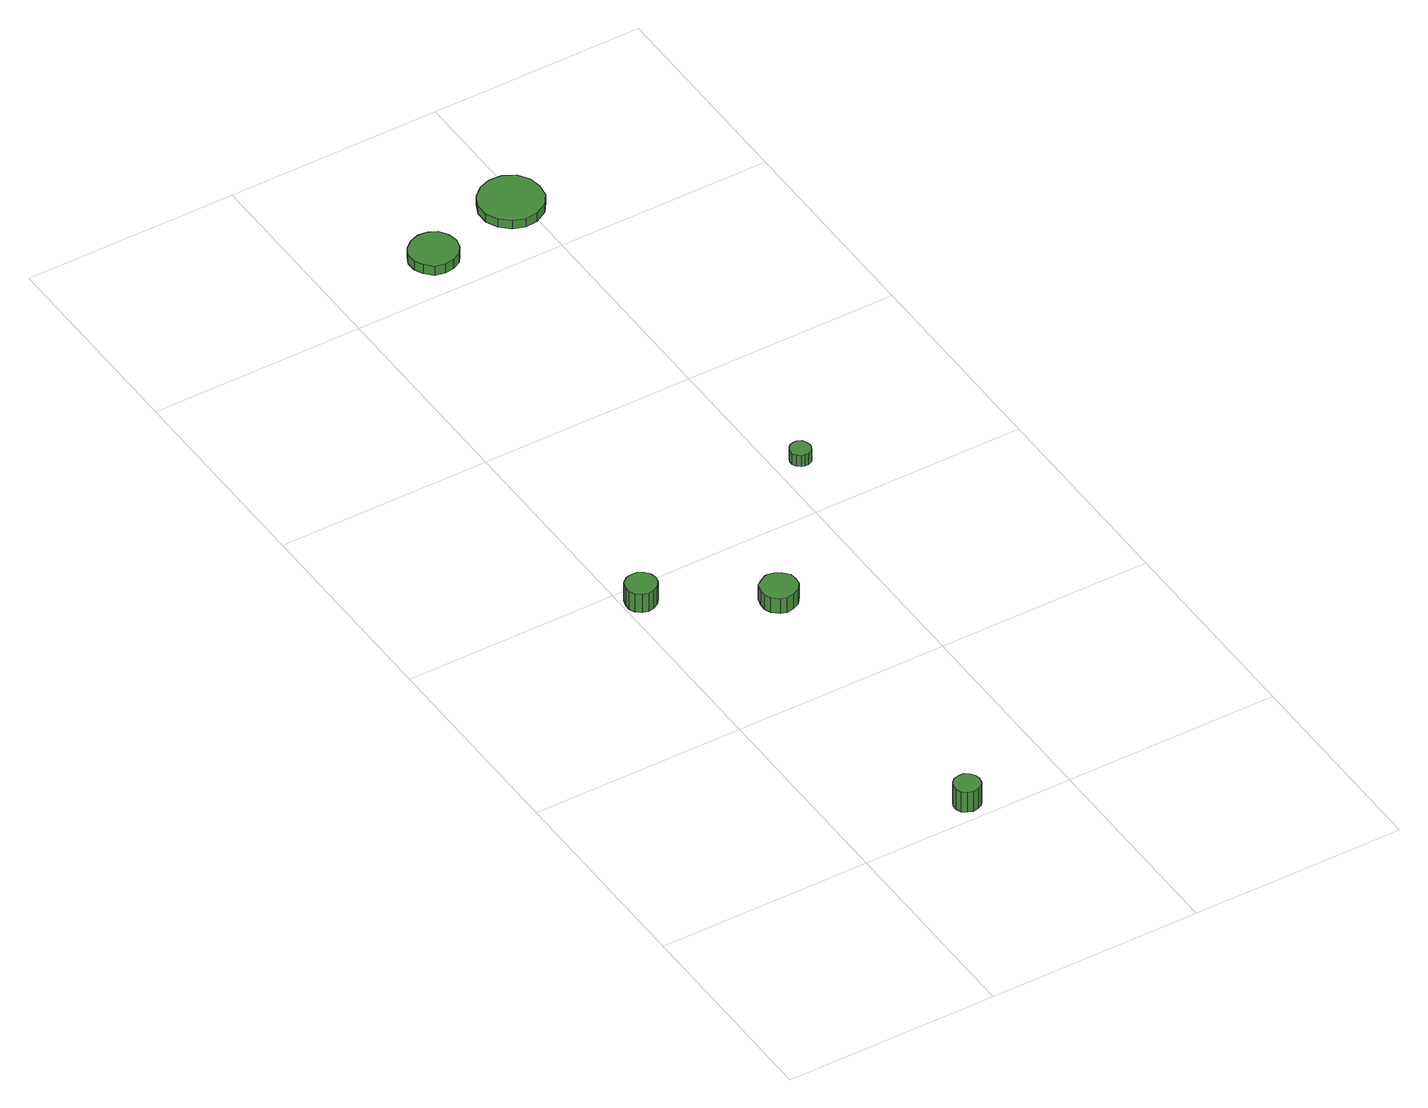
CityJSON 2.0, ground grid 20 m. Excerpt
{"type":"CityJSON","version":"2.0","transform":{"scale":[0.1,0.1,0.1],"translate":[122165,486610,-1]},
"CityObjects":{
"tree1":{"type":"SolitaryVegetationObject","attributes":{"function":"something"}},
"tree2":{"type":"SolitaryVegetationObject","attributes":{"function":"something"},"geometry":[{"type":"MultiSurface","lod":"1","boundaries":[[[0,1,2,3,4,5,6,7,8,9,10,11,12,13,14]],[[15,16,17,18,19,20,21,22,23,24,25,26,27,28,29]],[[0,29,28,1]],[[1,28,27,2]],[[2,27,26,3]],[[3,26,25,4]],[[4,25,24,5]],[[5,24,23,6]],[[6,23,22,7]],[[7,22,21,8]],[[8,21,20,9]],[[9,20,19,10]],[[10,19,18,11]],[[11,18,17,12]],[[12,17,16,13]],[[13,16,15,14]],[[14,15,29,0]]]}]},
"tree3":{"type":"SolitaryVegetationObject","attributes":{"function":"something"},"geometry":[{"type":"MultiSurface","lod":"1","boundaries":[[[30,31,32,33,34,35,36,37,38,39,40,41,42,43,44]],[[45,46,47,48,49,50,51,52,53,54,55,56,57,58,59]],[[30,59,58,31]],[[31,58,57,32]],[[32,57,56,33]],[[33,56,55,34]],[[34,55,54,35]],[[35,54,53,36]],[[36,53,52,37]],[[37,52,51,38]],[[38,51,50,39]],[[39,50,49,40]],[[40,49,48,41]],[[41,48,47,42]],[[42,47,46,43]],[[43,46,45,44]],[[44,45,59,30]]]}]},
"tree4":{"type":"SolitaryVegetationObject","attributes":{"function":"something"},"geometry":[{"type":"MultiSurface","lod":"1","boundaries":[[[60,61,62,63,64,65,66,67,68,69,70,71,72,73,74]],[[75,76,77,78,79,80,81,82,83,84,85,86,87,88,89]],[[60,89,88,61]],[[61,88,87,62]],[[62,87,86,63]],[[63,86,85,64]],[[64,85,84,65]],[[65,84,83,66]],[[66,83,82,67]],[[67,82,81,68]],[[68,81,80,69]],[[69,80,79,70]],[[70,79,78,71]],[[71,78,77,72]],[[72,77,76,73]],[[73,76,75,74]],[[74,75,89,60]]]}]},
"tree5":{"type":"SolitaryVegetationObject","attributes":{"function":"something"}},
"tree6":{"type":"SolitaryVegetationObject","attributes":{"function":"something"},"geometry":[{"type":"MultiSurface","lod":"1","boundaries":[[[90,91,92,93,94,95,96,97,98,99,100,101,102,103,104]],[[105,106,107,108,109,110,111,112,113,114,115,116,117,118,119]],[[90,119,118,91]],[[91,118,117,92]],[[92,117,116,93]],[[93,116,115,94]],[[94,115,114,95]],[[95,114,113,96]],[[96,113,112,97]],[[97,112,111,98]],[[98,111,110,99]],[[99,110,109,100]],[[100,109,108,101]],[[101,108,107,102]],[[102,107,106,103]],[[103,106,105,104]],[[104,105,119,90]]]}]},
"tree7":{"type":"SolitaryVegetationObject","attributes":{"function":"something"},"geometry":[{"type":"MultiSurface","lod":"1","boundaries":[[[120,121,122,123,124,125,126,127,128,129,130,131,132,133,134]],[[135,136,137,138,139,140,141,142,143,144,145,146,147,148,149]],[[120,149,148,121]],[[121,148,147,122]],[[122,147,146,123]],[[123,146,145,124]],[[124,145,144,125]],[[125,144,143,126]],[[126,143,142,127]],[[127,142,141,128]],[[128,141,140,129]],[[129,140,139,130]],[[130,139,138,131]],[[131,138,137,132]],[[132,137,136,133]],[[133,136,135,134]],[[134,135,149,120]]]}]},
"tree8":{"type":"SolitaryVegetationObject","attributes":{"function":"something"},"geometry":[{"type":"MultiSurface","lod":"1","boundaries":[[[150,151,152,153,154,155,156,157,158,159,160,161,162,163,164]],[[165,166,167,168,169,170,171,172,173,174,175,176,177,178,179]],[[150,179,178,151]],[[151,178,177,152]],[[152,177,176,153]],[[153,176,175,154]],[[154,175,174,155]],[[155,174,173,156]],[[156,173,172,157]],[[157,172,171,158]],[[158,171,170,159]],[[159,170,169,160]],[[160,169,168,161]],[[161,168,167,162]],[[162,167,166,163]],[[163,166,165,164]],[[164,165,179,150]]]}]}
},
"vertices":[
[124,20,29],[123,25,29],[120,29,29],[116,32,29],[111,32,29],[106,31,29],[102,27,29],[100,23,29],[100,18,29],[102,13,29],[106,10,29],[111,8,29],[116,9,29],[120,11,29],[123,15,29],[123,15,7],[120,11,7],[116,9,7],[111,8,7],[106,10,7],[102,13,7],[100,18,7],[100,23,7],[102,27,7],[106,31,7],[111,32,7],[116,32,7],[120,29,7],[123,25,7],[124,20,7],
[31,381,27],[30,387,27],[26,392,27],[21,395,27],[15,395,27],[10,394,27],[5,390,27],[3,384,27],[3,378,27],[5,373,27],[10,369,27],[15,367,27],[21,368,27],[26,371,27],[30,376,27],[30,376,7],[26,371,7],[21,368,7],[15,367,7],[10,369,7],[5,373,7],[3,378,7],[3,384,7],[5,390,7],[10,394,7],[15,395,7],[21,395,7],[26,392,7],[30,387,7],[31,381,7],
[132,322,23],[131,329,23],[126,334,23],[120,338,23],[113,339,23],[107,336,23],[101,332,23],[99,325,23],[99,318,23],[101,312,23],[107,307,23],[113,305,23],[120,306,23],[126,309,23],[131,315,23],[131,315,7],[126,309,7],[120,306,7],[113,305,7],[107,307,7],[101,312,7],[99,318,7],[99,325,7],[101,332,7],[107,336,7],[113,339,7],[120,338,7],[126,334,7],[131,329,7],[132,322,7],
[121,840,20],[119,849,20],[114,857,20],[106,861,20],[97,862,20],[88,859,20],[81,853,20],[77,845,20],[77,836,20],[81,828,20],[88,821,20],[97,819,20],[106,820,20],[114,824,20],[119,831,20],[119,831,10],[114,824,10],[106,820,10],[97,819,10],[88,821,10],[81,828,10],[77,836,10],[77,845,10],[81,853,10],[88,859,10],[97,862,10],[106,861,10],[114,857,10],[119,849,10],[121,840,10],
[234,463,20],[233,467,20],[231,471,20],[227,473,20],[223,473,20],[220,472,20],[217,469,20],[215,465,20],[215,461,20],[217,458,20],[220,455,20],[223,454,20],[227,454,20],[231,456,20],[233,460,20],[233,460,8],[231,456,8],[227,454,8],[223,454,8],[220,455,8],[217,458,8],[215,461,8],[215,465,8],[217,469,8],[220,472,8],[223,473,8],[227,473,8],[231,471,8],[233,467,8],[234,463,8],
[217,862,19],[215,874,19],[208,884,19],[197,890,19],[185,891,19],[174,887,19],[165,879,19],[160,868,19],[160,856,19],[165,845,19],[174,837,19],[185,833,19],[197,834,19],[208,840,19],[215,850,19],[215,850,10],[208,840,10],[197,834,10],[185,833,10],[174,837,10],[165,845,10],[160,856,10],[160,868,10],[165,879,10],[174,887,10],[185,891,10],[197,890,10],[208,884,10],[215,874,10],[217,862,10]
]}
